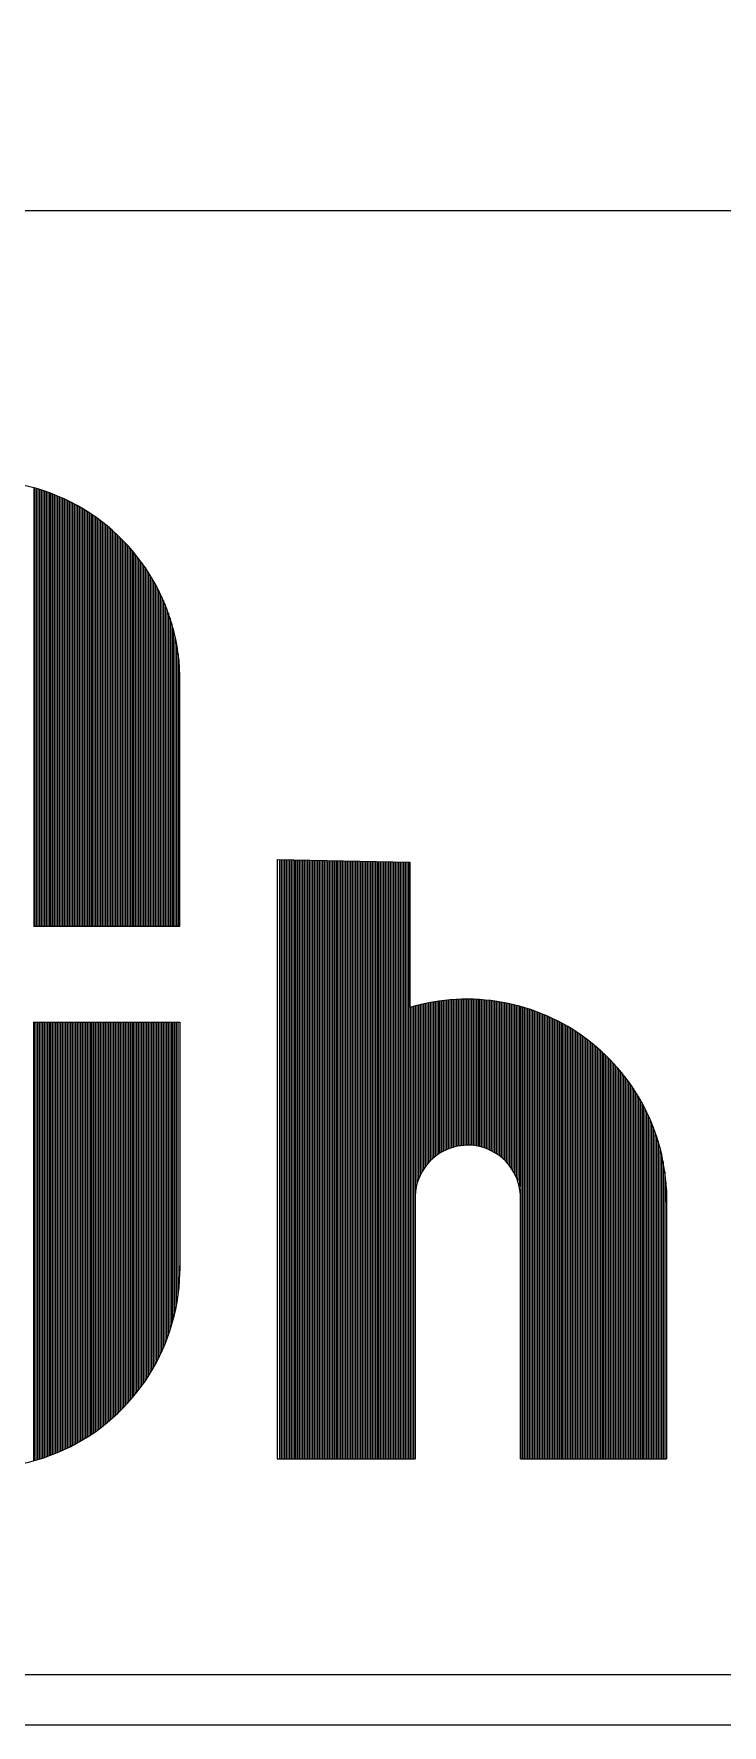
# Model space of a CAD drawing. Header units: millimetres. Extents: x 58 to 898, y 43 to 722.
# Drawn here: x 733.07 to 737.12, y 344.49 to 354.44 of the extents above; entities that cross this region are included whole.
import ezdxf

# ---------------------------------------------------------------- set-up
doc = ezdxf.new("R2010")
doc.units = ezdxf.units.MM
doc.layers.add('40', color=4, linetype='Continuous')
doc.layers.add('70', color=7, linetype='Continuous')

# ---------------------------------------------------------------- blocks, each defined once
blk = doc.blocks.new('abcd')
at = {"color": 20}
for p, q in [((7463, 914.4), (7463, 648.8)), ((7463.3, 914.3), (7463.3, 649)), ((7464.3, 914), (7464.3, 649)), ((7465.3, 913.8), (7465.3, 649)), ((7466.3, 913.4), (7466.3, 649)), ((7467.3, 913.1), (7467.3, 649)), ((7468.3, 912.8), (7468.3, 649)), ((7469.3, 912.5), (7469.3, 649)), ((7470.3, 912.1), (7470.3, 649)), ((7471.3, 911.8), (7471.3, 649)), ((7472.3, 911.4), (7472.3, 649)), ((7473.3, 911), (7473.3, 649)), ((7474.3, 910.6), (7474.3, 649)), ((7475.3, 910.2), (7475.3, 649)), ((7476.3, 909.8), (7476.3, 649)), ((7477.3, 909.4), (7477.3, 649)), ((7478.3, 909), (7478.3, 649)), ((7479.3, 908.6), (7479.3, 649)), ((7480.3, 908.1), (7480.3, 649)), ((7481.3, 907.6), (7481.3, 649)), ((7482.3, 907.2), (7482.3, 649)), ((7483.3, 906.7), (7483.3, 649)), ((7484.3, 906.2), (7484.3, 649)), ((7485.3, 905.7), (7485.3, 649)), ((7486.3, 905.2), (7486.3, 649)), ((7487.3, 904.7), (7487.3, 649)), ((7488.3, 904.1), (7488.3, 649)), ((7489.3, 903.6), (7489.3, 649)), ((7490.3, 903), (7490.3, 649)), ((7491.3, 902.4), (7491.3, 649)), ((7492.3, 901.8), (7492.3, 649)), ((7493.3, 901.2), (7493.3, 649)), ((7494.3, 900.6), (7494.3, 649)), ((7495.3, 900), (7495.3, 649)), ((7496.3, 899.3), (7496.3, 649)), ((7497.3, 898.7), (7497.3, 649)), ((7498.3, 898), (7498.3, 649)), ((7499.3, 897.3), (7499.3, 649)), ((7500.3, 896.6), (7500.3, 649)), ((7501.3, 895.9), (7501.3, 649)), ((7502.3, 895.2), (7502.3, 649)), ((7503.3, 894.4), (7503.3, 649)), ((7504.3, 893.7), (7504.3, 649)), ((7505.3, 892.9), (7505.3, 649)), ((7506.3, 892.1), (7506.3, 649)), ((7507.3, 891.3), (7507.3, 649)), ((7508.3, 890.4), (7508.3, 649)), ((7509.3, 889.6), (7509.3, 649)), ((7510.3, 888.7), (7510.3, 649)), ((7511.3, 887.8), (7511.3, 649)), ((7512.3, 886.9), (7512.3, 649)), ((7513.3, 886), (7513.3, 649)), ((7513.3, 886), (7513.3, 649)), ((7514.3, 885), (7514.3, 649)), ((7514.3, 885), (7514.3, 649)), ((7515.3, 884), (7515.3, 649)), ((7516.3, 883), (7516.3, 649)), ((7517.3, 882), (7517.3, 649)), ((7518.3, 881), (7518.3, 649)), ((7519.3, 879.9), (7519.3, 649)), ((7520.3, 878.8), (7520.3, 649)), ((7521.3, 877.7), (7521.3, 649)), ((7522.3, 876.5), (7522.3, 649)), ((7523.3, 875.3), (7523.3, 649)), ((7524.3, 874.1), (7524.3, 649)), ((7525.3, 872.9), (7525.3, 649)), ((7526.3, 871.6), (7526.3, 649)), ((7527.3, 870.2), (7527.3, 649)), ((7528.3, 868.9), (7528.3, 649)), ((7529.3, 867.5), (7529.3, 649)), ((7530.3, 866), (7530.3, 649)), ((7531.3, 864.5), (7531.3, 649)), ((7532.3, 863), (7532.3, 649)), ((7533.3, 861.4), (7533.3, 649)), ((7534.3, 859.8), (7534.3, 649)), ((7535.3, 858), (7535.3, 649)), ((7535.3, 858), (7535.3, 649)), ((7536.3, 856.3), (7536.3, 649)), ((7536.3, 856.3), (7536.3, 649)), ((7537.3, 854.4), (7537.3, 649)), ((7538.3, 852.5), (7538.3, 649)), ((7539.3, 850.5), (7539.3, 649)), ((7540.3, 848.3), (7540.3, 649)), ((7541.3, 846.1), (7541.3, 649)), ((7542.3, 843.7), (7542.3, 649)), ((7543.3, 841.2), (7543.3, 649)), ((7544.3, 838.5), (7544.3, 649)), ((7545.3, 835.6), (7545.3, 649)), ((7546.3, 832.3), (7546.3, 649)), ((7547.3, 828.8), (7547.3, 649)), ((7548.3, 824.7), (7548.3, 649)), ((7549.3, 819.9), (7549.3, 649)), ((7550.3, 813.5), (7550.3, 649)), ((7551.3, 649), (7551.3, 799.3)), ((7463, 649), (7551.3, 649))]:
    blk.add_line(p, q, dxfattribs=at)
at = {"color": 5}
for p, q in [((7610.2, 689.4), (7610.2, 326.6)), ((7610.2, 689.4), (7690.3, 687.8)), ((7611.5, 689.4), (7611.5, 326.7)), ((7612.5, 689.4), (7612.5, 326.7)), ((7613.5, 689.3), (7613.5, 326.7)), ((7614.5, 689.3), (7614.5, 326.7)), ((7615.5, 689.3), (7615.5, 326.6)), ((7616.5, 689.3), (7616.5, 326.6)), ((7617.5, 689.3), (7617.5, 326.6)), ((7618.5, 689.2), (7618.5, 326.6)), ((7619.5, 689.2), (7619.5, 326.6)), ((7620.5, 689.2), (7620.5, 326.6)), ((7621.5, 689.2), (7621.5, 326.6)), ((7622.5, 689.1), (7622.5, 326.6)), ((7623.5, 689.1), (7623.5, 326.6)), ((7624.5, 689.1), (7624.5, 326.6)), ((7625.5, 689.1), (7625.5, 326.6)), ((7626.5, 689.1), (7626.5, 326.6)), ((7627.5, 689), (7627.5, 326.6)), ((7628.5, 689), (7628.5, 326.6)), ((7629.5, 689), (7629.5, 326.6)), ((7630.5, 689), (7630.5, 326.6)), ((7631.5, 689), (7631.5, 326.6)), ((7632.5, 688.9), (7632.5, 326.6)), ((7633.5, 688.9), (7633.5, 326.6)), ((7634.5, 688.9), (7634.5, 326.6)), ((7635.5, 688.9), (7635.5, 326.6)), ((7636.5, 688.9), (7636.5, 326.6)), ((7637.5, 688.8), (7637.5, 326.6)), ((7638.5, 688.8), (7638.5, 326.6)), ((7639.5, 688.8), (7639.5, 326.6)), ((7640.5, 688.8), (7640.5, 326.6)), ((7641.5, 688.8), (7641.5, 326.6)), ((7642.5, 688.7), (7642.5, 326.6)), ((7643.5, 688.7), (7643.5, 326.6)), ((7644.5, 688.7), (7644.5, 326.6)), ((7645.5, 688.7), (7645.5, 326.6)), ((7646.5, 688.7), (7646.5, 326.6)), ((7647.5, 688.6), (7647.5, 326.6)), ((7648.5, 688.6), (7648.5, 326.6)), ((7649.5, 688.6), (7649.5, 326.6)), ((7650.5, 688.6), (7650.5, 326.6)), ((7651.5, 688.6), (7651.5, 326.6)), ((7652.5, 688.5), (7652.5, 326.6)), ((7653.5, 688.5), (7653.5, 326.6)), ((7654.5, 688.5), (7654.5, 326.6)), ((7655.5, 688.5), (7655.5, 326.6)), ((7656.5, 688.5), (7656.5, 326.6)), ((7656.5, 688.5), (7656.5, 326.6)), ((7657.5, 688.4), (7657.5, 326.6)), ((7657.5, 688.4), (7657.5, 326.6)), ((7658.5, 688.4), (7658.5, 326.6)), ((7659.5, 688.4), (7659.5, 326.6)), ((7660.5, 688.4), (7660.5, 326.6)), ((7661.5, 688.4), (7661.5, 326.6)), ((7662.5, 688.3), (7662.5, 326.6)), ((7663.5, 688.3), (7663.5, 326.6)), ((7664.5, 688.3), (7664.5, 326.6)), ((7665.5, 688.3), (7665.5, 326.6)), ((7666.5, 688.3), (7666.5, 326.6)), ((7667.5, 688.2), (7667.5, 326.6)), ((7668.5, 688.2), (7668.5, 326.6)), ((7669.5, 688.2), (7669.5, 326.6)), ((7670.5, 688.2), (7670.5, 326.6)), ((7671.5, 688.1), (7671.5, 326.6)), ((7672.5, 688.1), (7672.5, 326.6)), ((7673.5, 688.1), (7673.5, 326.6)), ((7674.5, 688.1), (7674.5, 326.6)), ((7675.5, 688.1), (7675.5, 326.6)), ((7676.5, 688), (7676.5, 326.6)), ((7677.5, 688), (7677.5, 326.6)), ((7678.5, 688), (7678.5, 326.6)), ((7678.5, 688), (7678.5, 326.6)), ((7679.5, 688), (7679.5, 326.6)), ((7679.5, 688), (7679.5, 326.6)), ((7680.5, 688), (7680.5, 326.6)), ((7681.5, 687.9), (7681.5, 326.6)), ((7682.5, 687.9), (7682.5, 326.6)), ((7683.5, 687.9), (7683.5, 326.6)), ((7684.5, 687.9), (7684.5, 326.6)), ((7685.5, 687.9), (7685.5, 326.6)), ((7686.5, 687.8), (7686.5, 326.6)), ((7687.5, 687.8), (7687.5, 326.6)), ((7688.5, 687.8), (7688.5, 326.6)), ((7689.6, 687.8), (7689.6, 326.6)), ((7690.3, 600), (7690.3, 687.8)), ((7690.3, 687.8), (7690.3, 600)), ((7709.6, 604), (7709.6, 512.3)), ((7710.6, 604.1), (7710.6, 512.9)), ((7711.6, 604.2), (7711.6, 513.4)), ((7712.6, 604.3), (7712.6, 513.8)), ((7713.6, 604.4), (7713.6, 514.2)), ((7714.6, 604.5), (7714.6, 514.6)), ((7715.6, 604.6), (7715.6, 515)), ((7716.6, 604.7), (7716.6, 515.3)), ((7717.6, 604.7), (7717.6, 515.5)), ((7718.6, 604.8), (7718.6, 515.8)), ((7719.6, 604.8), (7719.6, 516)), ((7720.6, 604.9), (7720.6, 516.1)), ((7721.6, 604.9), (7721.6, 516.3)), ((7722.6, 604.9), (7722.6, 516.4)), ((7723.6, 604.9), (7723.6, 516.5)), ((7724.6, 604.9), (7724.6, 516.5)), ((7725.6, 604.9), (7725.6, 516.5)), ((7726.6, 604.9), (7726.6, 516.5)), ((7727.6, 604.9), (7727.6, 516.4)), ((7728.6, 604.9), (7728.6, 516.4)), ((7729.6, 604.8), (7729.6, 516.2)), ((7730.6, 604.8), (7730.6, 516.1)), ((7730.6, 604.8), (7730.6, 516.1)), ((7731.6, 604.7), (7731.6, 515.9)), ((7731.6, 604.7), (7731.6, 515.9)), ((7732.6, 604.7), (7732.6, 515.7)), ((7733.6, 604.6), (7733.6, 515.5)), ((7734.6, 604.5), (7734.6, 515.2)), ((7735.6, 604.5), (7735.6, 514.9)), ((7736.6, 604.4), (7736.6, 514.5)), ((7737.6, 604.3), (7737.6, 514.1)), ((7738.6, 604.1), (7738.6, 513.7)), ((7739.6, 604), (7739.6, 513.2)), ((7690.6, 600), (7690.6, 326.6)), ((7691.6, 600.3), (7691.6, 326.6)), ((7692.6, 600.6), (7692.6, 326.6)), ((7693.6, 600.9), (7693.6, 326.6)), ((7694.6, 601.1), (7694.6, 492.8)), ((7695.6, 601.4), (7695.6, 495.9)), ((7696.6, 601.6), (7696.6, 498.3)), ((7697.6, 601.9), (7697.6, 500.2)), ((7698.6, 602.1), (7698.6, 501.9)), ((7699.6, 602.3), (7699.6, 503.3)), ((7700.6, 602.5), (7700.6, 504.6)), ((7701.6, 602.7), (7701.6, 505.8)), ((7702.6, 602.9), (7702.6, 506.9)), ((7703.6, 603.1), (7703.6, 507.9)), ((7704.6, 603.3), (7704.6, 508.8)), ((7705.6, 603.4), (7705.6, 509.6)), ((7706.6, 603.6), (7706.6, 510.4)), ((7707.6, 603.7), (7707.6, 511.1)), ((7708.6, 603.9), (7708.6, 511.7)), ((7740.6, 603.9), (7740.6, 512.7)), ((7741.6, 603.8), (7741.6, 512.1)), ((7742.6, 603.6), (7742.6, 511.5)), ((7743.6, 603.5), (7743.6, 510.8)), ((7744.6, 603.3), (7744.6, 510.1)), ((7745.6, 603.1), (7745.6, 509.3)), ((7746.6, 602.9), (7746.6, 508.5)), ((7747.6, 602.8), (7747.6, 507.6)), ((7748.6, 602.6), (7748.6, 506.6)), ((7749.6, 602.4), (7749.6, 505.5)), ((7750.6, 602.1), (7750.6, 504.2)), ((7751.6, 601.9), (7751.6, 502.9)), ((7752.6, 601.7), (7752.6, 501.4)), ((7752.6, 601.7), (7752.6, 501.4)), ((7753.6, 601.4), (7753.6, 499.6)), ((7753.6, 601.4), (7753.6, 499.6)), ((7754.6, 601.2), (7754.6, 497.6)), ((7755.6, 600.9), (7755.6, 495.1)), ((7756.6, 600.7), (7756.6, 491.5)), ((7757.6, 600.4), (7757.6, 326.6)), ((7758.6, 600.1), (7758.6, 326.6)), ((7759.6, 599.8), (7759.6, 326.6)), ((7760.6, 599.5), (7760.6, 326.6)), ((7761.6, 599.2), (7761.6, 326.6)), ((7762.6, 598.9), (7762.6, 326.6)), ((7763.6, 598.5), (7763.6, 326.6)), ((7764.6, 598.2), (7764.6, 326.6)), ((7765.6, 597.8), (7765.6, 326.6)), ((7766.6, 597.5), (7766.6, 326.6)), ((7767.6, 597.1), (7767.6, 326.6)), ((7768.6, 596.7), (7768.6, 326.6)), ((7769.6, 596.3), (7769.6, 326.6)), ((7770.6, 595.9), (7770.6, 326.6)), ((7771.6, 595.5), (7771.6, 326.6)), ((7772.6, 595.1), (7772.6, 326.6)), ((7773.6, 594.6), (7773.6, 326.6)), ((7774.6, 594.2), (7774.6, 326.6)), ((7463, 325.4), (7463, 591.1)), ((7463, 590.9), (7551.3, 590.9)), ((7463.3, 325.6), (7463.3, 590.9)), ((7464.3, 325.8), (7464.3, 590.9)), ((7465.3, 326.1), (7465.3, 590.9)), ((7466.3, 326.4), (7466.3, 590.9)), ((7467.3, 326.8), (7467.3, 590.9)), ((7468.3, 327.1), (7468.3, 590.9)), ((7469.3, 327.4), (7469.3, 590.9)), ((7470.3, 327.8), (7470.3, 590.9)), ((7471.3, 328.1), (7471.3, 590.9)), ((7472.3, 328.5), (7472.3, 590.9)), ((7473.3, 328.9), (7473.3, 590.9)), ((7474.3, 329.3), (7474.3, 590.9)), ((7475.3, 329.7), (7475.3, 590.9)), ((7476.3, 330.1), (7476.3, 590.9)), ((7477.3, 330.5), (7477.3, 590.9)), ((7478.3, 330.9), (7478.3, 590.9)), ((7479.3, 331.3), (7479.3, 590.9)), ((7480.3, 331.8), (7480.3, 590.9)), ((7481.3, 332.2), (7481.3, 590.9)), ((7482.3, 332.7), (7482.3, 590.9)), ((7483.3, 333.2), (7483.3, 590.9)), ((7484.3, 333.7), (7484.3, 590.9)), ((7485.3, 334.2), (7485.3, 590.9)), ((7486.3, 334.7), (7486.3, 590.9)), ((7487.3, 335.2), (7487.3, 590.9)), ((7488.3, 335.8), (7488.3, 590.9)), ((7489.3, 336.3), (7489.3, 590.9)), ((7490.3, 336.9), (7490.3, 590.9)), ((7491.3, 337.5), (7491.3, 590.9)), ((7492.3, 338.1), (7492.3, 590.9)), ((7493.3, 338.7), (7493.3, 590.9)), ((7494.3, 339.3), (7494.3, 590.9)), ((7495.3, 339.9), (7495.3, 590.9)), ((7496.3, 340.6), (7496.3, 590.9)), ((7497.3, 341.2), (7497.3, 590.9)), ((7498.3, 341.9), (7498.3, 590.9)), ((7499.3, 342.6), (7499.3, 590.9)), ((7500.3, 343.3), (7500.3, 590.9)), ((7501.3, 344), (7501.3, 590.9)), ((7502.3, 344.7), (7502.3, 590.9)), ((7503.3, 345.5), (7503.3, 590.9)), ((7504.3, 346.2), (7504.3, 590.9)), ((7505.3, 347), (7505.3, 590.9)), ((7506.3, 347.8), (7506.3, 590.9)), ((7507.3, 348.6), (7507.3, 590.9)), ((7508.3, 349.5), (7508.3, 590.9)), ((7509.3, 350.3), (7509.3, 590.9)), ((7510.3, 351.2), (7510.3, 590.9)), ((7511.3, 352.1), (7511.3, 590.9)), ((7512.3, 353), (7512.3, 590.9)), ((7513.3, 353.9), (7513.3, 590.9)), ((7513.3, 353.9), (7513.3, 590.9)), ((7514.3, 354.9), (7514.3, 590.9)), ((7514.3, 354.9), (7514.3, 590.9)), ((7515.3, 355.9), (7515.3, 590.9)), ((7516.3, 356.9), (7516.3, 590.9)), ((7517.3, 357.9), (7517.3, 590.9)), ((7518.3, 358.9), (7518.3, 590.9)), ((7519.3, 360), (7519.3, 590.9)), ((7520.3, 361.1), (7520.3, 590.9)), ((7521.3, 362.2), (7521.3, 590.9)), ((7522.3, 363.4), (7522.3, 590.9)), ((7523.3, 364.6), (7523.3, 590.9)), ((7524.3, 365.8), (7524.3, 590.9)), ((7525.3, 367), (7525.3, 590.9)), ((7526.3, 368.3), (7526.3, 590.9)), ((7527.3, 369.6), (7527.3, 590.9)), ((7528.3, 371), (7528.3, 590.9)), ((7529.3, 372.4), (7529.3, 590.9)), ((7530.3, 373.9), (7530.3, 590.9)), ((7531.3, 375.3), (7531.3, 590.9)), ((7532.3, 376.9), (7532.3, 590.9)), ((7533.3, 378.5), (7533.3, 590.9)), ((7534.3, 380.1), (7534.3, 590.9)), ((7535.3, 381.8), (7535.3, 590.9)), ((7535.3, 381.8), (7535.3, 590.9)), ((7536.3, 383.6), (7536.3, 590.9)), ((7536.3, 383.6), (7536.3, 590.9)), ((7537.3, 385.5), (7537.3, 590.9)), ((7538.3, 387.4), (7538.3, 590.9)), ((7539.3, 389.4), (7539.3, 590.9)), ((7540.3, 391.6), (7540.3, 590.9)), ((7541.3, 393.8), (7541.3, 590.9)), ((7542.3, 396.2), (7542.3, 590.9)), ((7543.3, 398.7), (7543.3, 590.9)), ((7544.3, 401.4), (7544.3, 590.9)), ((7545.3, 404.3), (7545.3, 590.9)), ((7546.3, 407.5), (7546.3, 590.9)), ((7547.3, 411.1), (7547.3, 590.9)), ((7548.3, 415.2), (7548.3, 590.9)), ((7549.3, 420), (7549.3, 590.9)), ((7550.3, 426.4), (7550.3, 590.9)), ((7551.3, 590.9), (7551.3, 440.5)), ((7775.6, 593.7), (7775.6, 326.6)), ((7776.6, 593.3), (7776.6, 326.6)), ((7777.6, 592.8), (7777.6, 326.6)), ((7778.6, 592.3), (7778.6, 326.6)), ((7779.6, 591.8), (7779.6, 326.6)), ((7780.6, 591.3), (7780.6, 326.6)), ((7781.6, 590.7), (7781.6, 326.6)), ((7782.6, 590.2), (7782.6, 326.6)), ((7783.6, 589.6), (7783.6, 326.6)), ((7784.6, 589.1), (7784.6, 326.6)), ((7785.6, 588.5), (7785.6, 326.6)), ((7786.6, 587.9), (7786.6, 326.6)), ((7787.6, 587.3), (7787.6, 326.6)), ((7788.6, 586.7), (7788.6, 326.6)), ((7789.6, 586.1), (7789.6, 326.6)), ((7790.6, 585.4), (7790.6, 326.6)), ((7791.6, 584.8), (7791.6, 326.6)), ((7792.6, 584.1), (7792.6, 326.6)), ((7793.6, 583.4), (7793.6, 326.6)), ((7794.6, 582.7), (7794.6, 326.6)), ((7795.6, 582), (7795.6, 326.6)), ((7796.6, 581.3), (7796.6, 326.6)), ((7797.6, 580.5), (7797.6, 326.6)), ((7798.6, 579.8), (7798.6, 326.6)), ((7799.6, 579), (7799.6, 326.6)), ((7800.6, 578.2), (7800.6, 326.6)), ((7801.6, 577.4), (7801.6, 326.6)), ((7802.6, 576.5), (7802.6, 326.6)), ((7803.6, 575.7), (7803.6, 326.6)), ((7804.6, 574.8), (7804.6, 326.6)), ((7805.6, 573.9), (7805.6, 326.6)), ((7806.6, 573), (7806.6, 326.6)), ((7807.6, 572.1), (7807.6, 326.6)), ((7808.6, 571.2), (7808.6, 326.6)), ((7808.6, 571.2), (7808.6, 326.6)), ((7809.6, 570.2), (7809.6, 326.6)), ((7809.6, 570.2), (7809.6, 326.6)), ((7810.6, 569.2), (7810.6, 326.6)), ((7811.6, 568.2), (7811.6, 326.6)), ((7812.6, 567.1), (7812.6, 326.6)), ((7813.6, 566.1), (7813.6, 326.6)), ((7814.6, 565), (7814.6, 326.6)), ((7815.6, 563.8), (7815.6, 326.6)), ((7816.6, 562.7), (7816.6, 326.6)), ((7817.6, 561.5), (7817.6, 326.6)), ((7818.6, 560.3), (7818.6, 326.6)), ((7819.6, 559), (7819.6, 326.6)), ((7820.6, 557.8), (7820.6, 326.6)), ((7821.6, 556.4), (7821.6, 326.6)), ((7822.6, 555.1), (7822.6, 326.6)), ((7823.6, 553.7), (7823.6, 326.6)), ((7824.6, 552.3), (7824.6, 326.6)), ((7825.6, 550.8), (7825.6, 326.6)), ((7826.6, 549.2), (7826.6, 326.6)), ((7827.6, 547.6), (7827.6, 326.6)), ((7828.6, 546), (7828.6, 326.6)), ((7829.6, 544.3), (7829.6, 326.6)), ((7830.6, 542.5), (7830.6, 326.6)), ((7830.6, 542.5), (7830.6, 326.6)), ((7831.6, 540.7), (7831.6, 326.6)), ((7831.6, 540.7), (7831.6, 326.6)), ((7832.6, 538.8), (7832.6, 326.6)), ((7833.6, 536.7), (7833.6, 326.6)), ((7834.6, 534.6), (7834.6, 326.6)), ((7835.6, 532.4), (7835.6, 326.6)), ((7836.6, 530.1), (7836.6, 326.6)), ((7837.6, 527.6), (7837.6, 326.6)), ((7838.6, 524.9), (7838.6, 326.6)), ((7839.6, 522), (7839.6, 326.6)), ((7840.6, 518.8), (7840.6, 326.6)), ((7841.6, 515.3), (7841.6, 326.6)), ((7842.6, 511.3), (7842.6, 326.6)), ((7843.6, 506.6), (7843.6, 326.6)), ((7844.6, 500.5), (7844.6, 326.6)), ((7757.3, 326.6), (7757.3, 485.1)), ((7845.6, 489.8), (7845.6, 326.6)), ((7610.2, 326.6), (7693.6, 326.6)), ((7757.3, 326.6), (7845.6, 326.6))]:
    blk.add_line(p, q, dxfattribs=at)
at = {"color": 20}
blk.add_arc((7430.3, 797.9), 121, 359.2542, 130.9238, dxfattribs=at)
at = {"color": 5}
for centre, radius, start, end in [((7724.7, 483.9), 121, 359.2542, 106.4873), ((7725.4, 484.6), 31.9, 359.0626, 181.3609), ((7430.3, 442), 121, 229.0762, 0.7458)]:
    blk.add_arc(centre, radius, start, end, dxfattribs=at)
blk = doc.blocks.new('abcde')
at = {"color": 0, "xscale": 0.09000000000000001, "yscale": 0.09000000000000001, "zscale": 0.09000000000000001}
blk.add_blockref('abcd', (6000.014, 65.078), dxfattribs=at)

msp = doc.modelspace()

# ---------------------------------------------------------------- linework, layer by layer
at = {"layer": '40', "color": 7}
msp.add_line((866.6953, 353.3958), (718.3933, 353.3958), dxfattribs=at)
at = {"layer": '70', "color": 7}
for points in [[(866.8933, 344.4858), (490.6933, 344.4858), (490.6933, 611.7858), (866.8933, 611.7858)], [(866.5963, 344.7828), (490.9903, 344.7828), (490.9903, 611.4888), (866.5963, 611.4888)]]:
    msp.add_lwpolyline(points, close=True, dxfattribs=at)

# ---------------------------------------------------------------- block references
at = {"color": 0, "xscale": 0.108, "yscale": 0.108, "zscale": 0.108}
msp.add_blockref('abcde', (12.5292, 335.8489), dxfattribs=at)

doc.saveas('drawing.dxf')
